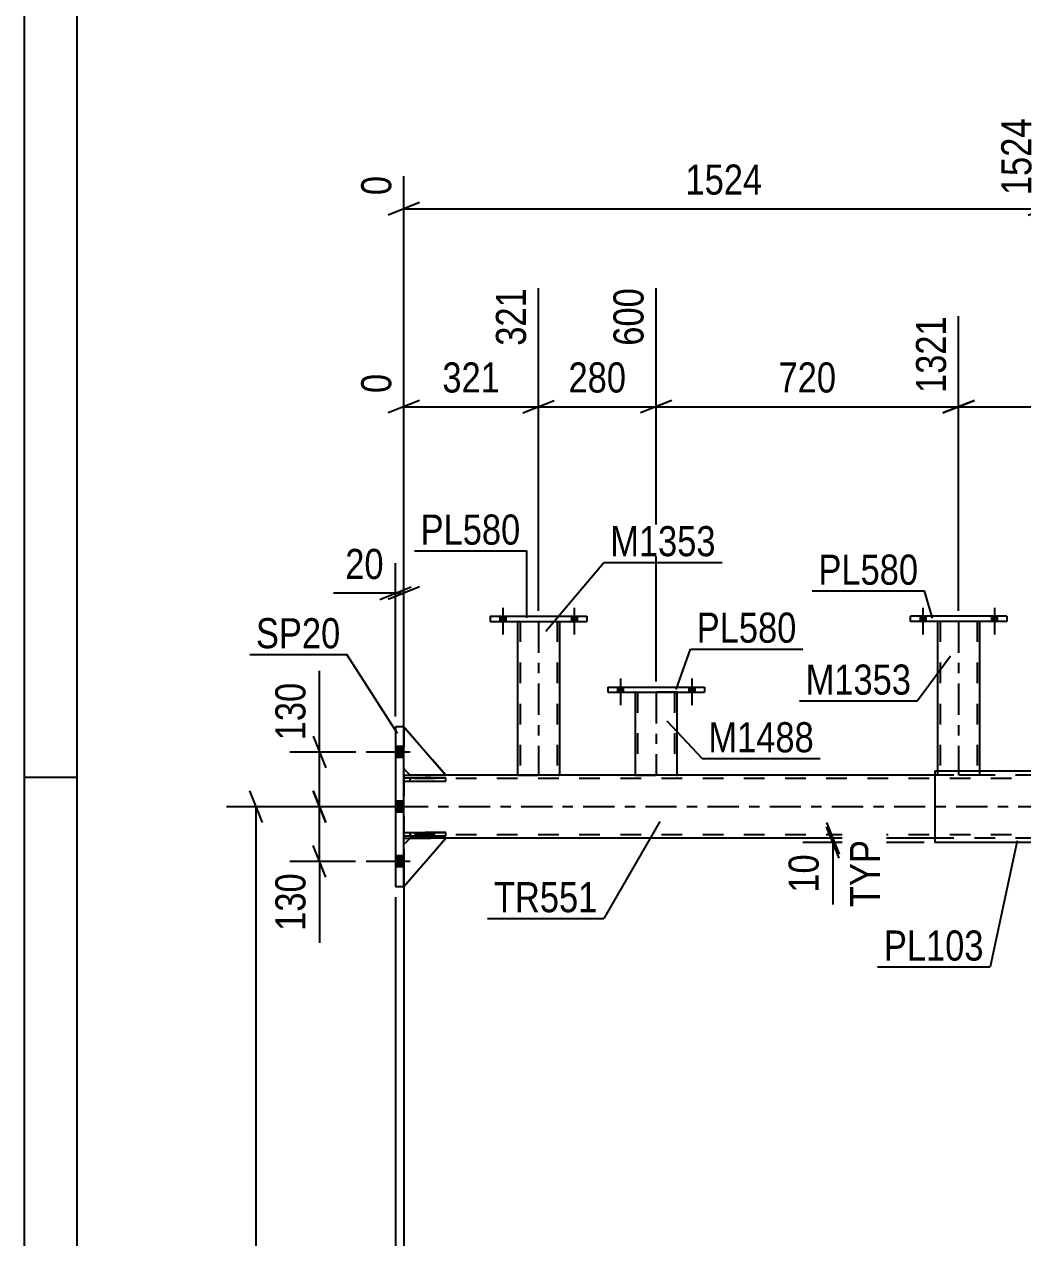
# Model space of a CAD drawing. Header units: millimetres. Extents: x -834 to 355, y -855 to -14.
# Drawn here: x -834 to -738.9, y -303.1 to -187.7 of the extents above; entities that cross this region are included whole.
import ezdxf

# ---------------------------------------------------------------- set-up
doc = ezdxf.new("R2010")
doc.units = ezdxf.units.MM
doc.linetypes.add('DXK_LINE_DOT2', pattern=[3.9198, 1.9599, -1.9599])
doc.linetypes.add('DXK_LINE_DOT3', pattern=[5.9187, 2.979, -0.9799, 0.9799, -0.9799])
doc.styles.add('Arial Narrow', font='ARIALN.TTF', dxfattribs={"height": 0.2})

# ---------------------------------------------------------------- blocks, each defined once
blk = doc.blocks.new('Unknown-570384938-1134')
at = {"color": 5, "linetype": 'Continuous'}
for p, q in [((-833.95, -14.33), (-833.95, -855.33)), ((-828.95, -19.33), (-828.95, -850.33)), ((-828.95, -259.33), (-833.95, -259.33))]:
    blk.add_line(p, q, dxfattribs=at)
blk = doc.blocks.new('Part-570384938-35326 - 35208')
at = {"color": 2, "linetype": 'Continuous'}
for p, q in [((-747.25, -258.72), (-747.25, -265.52)), ((-724.39, -258.72), (-747.25, -258.72)), ((-724.39, -258.72), (-724.39, -259.12)), ((-724.39, -265.52), (-747.25, -265.52)), ((-724.39, -265.12), (-724.39, -265.52))]:
    blk.add_line(p, q, dxfattribs=at)
at = {"color": 7, "linetype": 'DXK_LINE_DOT2'}
blk.add_line((-724.39, -259.12), (-724.39, -265.12), dxfattribs=at)
blk = doc.blocks.new('Part-570384938-35453 - 35208')
at = {"color": 2, "linetype": 'Continuous'}
for p, q in [((-746.98, -244.48), (-746.98, -258.72)), ((-742.98, -244.48), (-742.98, -258.72))]:
    blk.add_line(p, q, dxfattribs=at)
at = {"color": 7, "linetype": 'DXK_LINE_DOT2'}
for p, q in [((-742.98, -244.48), (-746.98, -244.48)), ((-746.98, -244.48), (-746.94, -244.48)), ((-746.74, -244.48), (-746.74, -259.12)), ((-743.22, -244.48), (-743.22, -259.12)), ((-746.98, -258.72), (-746.98, -259.12)), ((-742.98, -259.12), (-746.98, -259.12)), ((-742.98, -258.72), (-742.98, -259.12))]:
    blk.add_line(p, q, dxfattribs=at)
at = {"color": 7, "linetype": 'DXK_LINE_DOT3'}
blk.add_line((-744.98, -244.48), (-744.98, -259.12), dxfattribs=at)
blk = doc.blocks.new('Part-570384938-35309 - 35208')
at = {"color": 2, "linetype": 'Continuous'}
for p, q in [((-798.61, -254.52), (-798.61, -269.72)), ((-797.81, -254.52), (-798.61, -254.52)), ((-797.81, -269.72), (-797.81, -254.52)), ((-798.61, -269.72), (-797.81, -269.72))]:
    blk.add_line(p, q, dxfattribs=at)
blk = doc.blocks.new('Part-570384938-35454 - 35208')
at = {"color": 2, "linetype": 'Continuous'}
for p, q in [((-740.38, -244), (-749.58, -244)), ((-749.58, -244.48), (-749.58, -244)), ((-740.38, -244.48), (-749.58, -244.48)), ((-740.38, -244), (-740.38, -244.48))]:
    blk.add_line(p, q, dxfattribs=at)
blk = doc.blocks.new('Part-570384938-35457 - 35208')
at = {"color": 2, "linetype": 'Continuous'}
for p, q in [((-786.98, -244.48), (-786.98, -259.12)), ((-782.98, -244.48), (-782.98, -259.12))]:
    blk.add_line(p, q, dxfattribs=at)
at = {"color": 7, "linetype": 'DXK_LINE_DOT2'}
for p, q in [((-786.98, -244.48), (-782.98, -244.48)), ((-786.94, -244.48), (-786.98, -244.48)), ((-786.74, -244.48), (-786.74, -259.12)), ((-783.22, -244.48), (-783.22, -259.12)), ((-786.98, -259.12), (-786.98, -259.12)), ((-786.98, -259.12), (-782.98, -259.12)), ((-782.98, -259.12), (-782.98, -259.12)), ((-782.98, -259.12), (-782.98, -259.12))]:
    blk.add_line(p, q, dxfattribs=at)
at = {"color": 7, "linetype": 'DXK_LINE_DOT3'}
blk.add_line((-784.98, -244.48), (-784.98, -259.12), dxfattribs=at)
blk = doc.blocks.new('Part-570384938-35458 - 35208')
at = {"color": 2, "linetype": 'Continuous'}
for p, q in [((-789.58, -244), (-789.58, -244.48)), ((-789.58, -244), (-780.38, -244)), ((-789.58, -244.48), (-780.38, -244.48)), ((-780.38, -244), (-780.38, -244.48))]:
    blk.add_line(p, q, dxfattribs=at)
blk = doc.blocks.new('Part-570384938-35472 - 35208')
at = {"color": 2, "linetype": 'Continuous'}
for p, q in [((-775.79, -251.21), (-775.79, -259.12)), ((-771.79, -259.12), (-771.79, -251.21))]:
    blk.add_line(p, q, dxfattribs=at)
at = {"color": 7, "linetype": 'DXK_LINE_DOT2'}
for p, q in [((-771.79, -251.21), (-775.79, -251.21)), ((-775.75, -251.21), (-775.79, -251.21)), ((-775.55, -251.21), (-775.55, -259.12)), ((-772.03, -251.21), (-772.03, -259.12)), ((-775.79, -259.12), (-771.79, -259.12))]:
    blk.add_line(p, q, dxfattribs=at)
at = {"color": 7, "linetype": 'DXK_LINE_DOT3'}
blk.add_line((-773.79, -251.21), (-773.79, -259.12), dxfattribs=at)
blk = doc.blocks.new('Part-570384938-35473 - 35208')
at = {"color": 2, "linetype": 'Continuous'}
for p, q in [((-778.39, -250.73), (-778.39, -251.21)), ((-778.39, -250.73), (-769.19, -250.73)), ((-778.39, -251.21), (-769.19, -251.21)), ((-769.19, -250.73), (-769.19, -251.21))]:
    blk.add_line(p, q, dxfattribs=at)
blk = doc.blocks.new('Part-570384938-35505 - 35208')
at = {"color": 2, "linetype": 'Continuous'}
for p, q in [((-797.81, -259.12), (-797.21, -259.12)), ((-747.25, -259.12), (-793.81, -259.12)), ((-797.81, -265.12), (-797.21, -265.12)), ((-747.25, -265.12), (-793.81, -265.12))]:
    blk.add_line(p, q, dxfattribs=at)
at = {"color": 7, "linetype": 'DXK_LINE_DOT2'}
for p, q in [((-797.81, -259.12), (-797.81, -265.12)), ((-97.1, -259.44), (-797.81, -259.44)), ((-797.21, -259.12), (-793.81, -259.12)), ((-706.24, -259.12), (-747.25, -259.12)), ((-97.1, -264.8), (-797.81, -264.8)), ((-797.21, -265.12), (-793.81, -265.12)), ((-706.24, -265.12), (-747.25, -265.12))]:
    blk.add_line(p, q, dxfattribs=at)
at = {"color": 7, "linetype": 'DXK_LINE_DOT3'}
blk.add_line((-97.1, -262.12), (-797.81, -262.12), dxfattribs=at)
blk = doc.blocks.new('Part-570384938-35514 - 35208')
at = {"color": 7, "linetype": 'DXK_LINE_DOT2'}
for p, q in [((-793.81, -259.36), (-797.81, -259.36)), ((-797.81, -259.36), (-797.81, -259.68)), ((-797.81, -259.68), (-793.81, -259.68)), ((-797.21, -259.68), (-797.21, -259.36)), ((-793.81, -259.68), (-793.81, -259.36))]:
    blk.add_line(p, q, dxfattribs=at)
blk = doc.blocks.new('Part-570384938-35515 - 35208')
at = {"color": 7, "linetype": 'DXK_LINE_DOT2'}
for p, q in [((-793.81, -264.56), (-797.81, -264.56)), ((-797.81, -264.56), (-797.81, -264.88)), ((-797.81, -264.88), (-793.81, -264.88)), ((-797.21, -264.56), (-797.21, -264.88)), ((-793.81, -264.88), (-793.81, -264.56))]:
    blk.add_line(p, q, dxfattribs=at)
blk = doc.blocks.new('Part-570384938-35516 - 35208')
at = {"color": 2, "linetype": 'Continuous'}
for p, q in [((-797.81, -259.68), (-797.81, -259.36)), ((-797.81, -259.36), (-793.81, -259.36)), ((-797.81, -259.68), (-793.81, -259.68)), ((-793.81, -259.68), (-793.81, -259.36))]:
    blk.add_line(p, q, dxfattribs=at)
at = {"color": 7, "linetype": 'DXK_LINE_DOT2'}
blk.add_line((-797.21, -259.68), (-797.21, -259.36), dxfattribs=at)
blk = doc.blocks.new('Part-570384938-35517 - 35208')
at = {"color": 2, "linetype": 'Continuous'}
for p, q in [((-797.81, -264.88), (-797.81, -264.56)), ((-797.81, -264.56), (-793.81, -264.56)), ((-797.81, -264.88), (-793.81, -264.88)), ((-793.81, -264.88), (-793.81, -264.56))]:
    blk.add_line(p, q, dxfattribs=at)
at = {"color": 7, "linetype": 'DXK_LINE_DOT2'}
blk.add_line((-797.21, -264.88), (-797.21, -264.56), dxfattribs=at)
blk = doc.blocks.new('Part-570384938-35518 - 35208')
at = {"color": 7, "linetype": 'DXK_LINE_DOT2'}
for p, q in [((-793.81, -259.12), (-797.81, -254.52)), ((-797.81, -254.52), (-797.81, -258.52)), ((-797.81, -258.52), (-797.21, -259.12)), ((-797.21, -259.12), (-793.81, -259.12))]:
    blk.add_line(p, q, dxfattribs=at)
blk = doc.blocks.new('Part-570384938-35519 - 35208')
at = {"color": 2, "linetype": 'Continuous'}
for p, q in [((-797.81, -254.52), (-793.81, -259.12)), ((-797.81, -258.52), (-797.21, -259.12)), ((-793.81, -259.12), (-797.21, -259.12))]:
    blk.add_line(p, q, dxfattribs=at)
at = {"color": 7, "linetype": 'DXK_LINE_DOT2'}
blk.add_line((-797.81, -258.52), (-797.81, -254.52), dxfattribs=at)
blk = doc.blocks.new('Part-570384938-35520 - 35208')
at = {"color": 7, "linetype": 'DXK_LINE_DOT2'}
for p, q in [((-797.81, -265.72), (-797.21, -265.12)), ((-793.81, -265.12), (-797.81, -269.72)), ((-797.21, -265.12), (-793.81, -265.12)), ((-797.81, -269.72), (-797.81, -265.72))]:
    blk.add_line(p, q, dxfattribs=at)
blk = doc.blocks.new('Part-570384938-35521 - 35208')
at = {"color": 2, "linetype": 'Continuous'}
for p, q in [((-797.81, -265.72), (-797.21, -265.12)), ((-797.81, -269.72), (-793.81, -265.12)), ((-793.81, -265.12), (-797.21, -265.12))]:
    blk.add_line(p, q, dxfattribs=at)
at = {"color": 7, "linetype": 'DXK_LINE_DOT2'}
blk.add_line((-797.81, -269.72), (-797.81, -265.72), dxfattribs=at)
blk = doc.blocks.new('Bolt-570384938-35544 - 35208')
at = {"linetype": 'Continuous'}
for points in [[(-797.81, -257.44), (-797.81, -256.4), (-798.61, -256.4), (-798.61, -257.44)], [(-797.81, -257.44), (-797.81, -256.4), (-798.61, -256.4), (-798.61, -257.44)], [(-797.81, -257.44), (-797.81, -256.4), (-798.61, -256.4), (-798.61, -257.44)], [(-797.81, -262.64), (-797.81, -261.6), (-798.61, -261.6), (-798.61, -262.64)], [(-797.81, -262.64), (-797.81, -261.6), (-798.61, -261.6), (-798.61, -262.64)], [(-797.81, -267.84), (-797.81, -266.8), (-798.61, -266.8), (-798.61, -267.84)], [(-797.81, -267.84), (-797.81, -266.8), (-798.61, -266.8), (-798.61, -267.84)], [(-797.81, -267.84), (-797.81, -266.8), (-798.61, -266.8), (-798.61, -267.84)]]:
    blk.add_hatch(color=1, dxfattribs=at).paths.add_polyline_path(points)
at = {"color": 1, "linetype": 'Continuous'}
for p, q in [((-797.21, -256.92), (-801.41, -256.92)), ((-797.21, -256.92), (-801.41, -256.92)), ((-797.21, -256.92), (-801.41, -256.92)), ((-797.81, -256.4), (-798.61, -256.4)), ((-797.81, -256.4), (-798.61, -256.4)), ((-797.81, -256.4), (-798.61, -256.4)), ((-797.81, -257.44), (-798.61, -257.44)), ((-797.81, -257.44), (-798.61, -257.44)), ((-797.81, -257.44), (-798.61, -257.44)), ((-797.21, -262.12), (-801.41, -262.12)), ((-797.21, -262.12), (-801.41, -262.12)), ((-797.81, -261.6), (-798.61, -261.6)), ((-797.81, -261.6), (-798.61, -261.6)), ((-797.81, -262.64), (-798.61, -262.64)), ((-797.81, -262.64), (-798.61, -262.64)), ((-797.21, -267.32), (-801.41, -267.32)), ((-797.21, -267.32), (-801.41, -267.32)), ((-797.21, -267.32), (-801.41, -267.32)), ((-797.81, -266.8), (-798.61, -266.8)), ((-797.81, -266.8), (-798.61, -266.8)), ((-797.81, -266.8), (-798.61, -266.8)), ((-797.81, -267.84), (-798.61, -267.84)), ((-797.81, -267.84), (-798.61, -267.84)), ((-797.81, -267.84), (-798.61, -267.84))]:
    blk.add_line(p, q, dxfattribs=at)
blk = doc.blocks.new('Bolt-570384938-35579 - 35208')
at = {"linetype": 'Continuous'}
for points in [[(-748.1, -244), (-748.66, -244), (-748.66, -244.48), (-748.1, -244.48)], [(-748.1, -244), (-748.66, -244), (-748.66, -244.48), (-748.1, -244.48)], [(-741.3, -244), (-741.86, -244), (-741.86, -244.48), (-741.3, -244.48)], [(-741.3, -244), (-741.86, -244), (-741.86, -244.48), (-741.3, -244.48)]]:
    blk.add_hatch(color=1, dxfattribs=at).paths.add_polyline_path(points)
at = {"color": 1, "linetype": 'Continuous'}
for p, q in [((-748.38, -243.2), (-748.38, -245.72)), ((-748.38, -243.2), (-748.38, -245.72)), ((-741.58, -243.2), (-741.58, -245.72)), ((-741.58, -243.2), (-741.58, -245.72)), ((-748.66, -244), (-748.66, -244.48)), ((-748.66, -244), (-748.66, -244.48)), ((-748.1, -244), (-748.1, -244.48)), ((-748.1, -244), (-748.1, -244.48)), ((-741.86, -244), (-741.86, -244.48)), ((-741.86, -244), (-741.86, -244.48)), ((-741.3, -244), (-741.3, -244.48)), ((-741.3, -244), (-741.3, -244.48))]:
    blk.add_line(p, q, dxfattribs=at)
blk = doc.blocks.new('Bolt-570384938-35581 - 35208')
at = {"linetype": 'Continuous'}
for points in [[(-788.1, -244), (-788.66, -244), (-788.66, -244.48), (-788.1, -244.48)], [(-788.1, -244), (-788.66, -244), (-788.66, -244.48), (-788.1, -244.48)], [(-781.3, -244), (-781.86, -244), (-781.86, -244.48), (-781.3, -244.48)], [(-781.3, -244), (-781.86, -244), (-781.86, -244.48), (-781.3, -244.48)]]:
    blk.add_hatch(color=1, dxfattribs=at).paths.add_polyline_path(points)
at = {"color": 1, "linetype": 'Continuous'}
for p, q in [((-788.38, -243.2), (-788.38, -245.72)), ((-788.38, -243.2), (-788.38, -245.72)), ((-781.58, -243.2), (-781.58, -245.72)), ((-781.58, -243.2), (-781.58, -245.72)), ((-788.66, -244), (-788.66, -244.48)), ((-788.66, -244), (-788.66, -244.48)), ((-788.1, -244), (-788.1, -244.48)), ((-788.1, -244), (-788.1, -244.48)), ((-781.86, -244), (-781.86, -244.48)), ((-781.86, -244), (-781.86, -244.48)), ((-781.3, -244), (-781.3, -244.48)), ((-781.3, -244), (-781.3, -244.48))]:
    blk.add_line(p, q, dxfattribs=at)
blk = doc.blocks.new('Bolt-570384938-35587 - 35208')
at = {"linetype": 'Continuous'}
for points in [[(-776.91, -250.73), (-777.47, -250.73), (-777.47, -251.21), (-776.91, -251.21)], [(-776.91, -250.73), (-777.47, -250.73), (-777.47, -251.21), (-776.91, -251.21)], [(-770.11, -250.73), (-770.67, -250.73), (-770.67, -251.21), (-770.11, -251.21)], [(-770.11, -250.73), (-770.67, -250.73), (-770.67, -251.21), (-770.11, -251.21)]]:
    blk.add_hatch(color=1, dxfattribs=at).paths.add_polyline_path(points)
at = {"color": 1, "linetype": 'Continuous'}
for p, q in [((-777.19, -249.93), (-777.19, -252.45)), ((-777.19, -249.93), (-777.19, -252.45)), ((-770.39, -249.93), (-770.39, -252.45)), ((-770.39, -249.93), (-770.39, -252.45)), ((-777.47, -250.73), (-777.47, -251.21)), ((-777.47, -250.73), (-777.47, -251.21)), ((-776.91, -250.73), (-776.91, -251.21)), ((-776.91, -250.73), (-776.91, -251.21)), ((-770.67, -250.73), (-770.67, -251.21)), ((-770.67, -250.73), (-770.67, -251.21)), ((-770.11, -250.73), (-770.11, -251.21)), ((-770.11, -250.73), (-770.11, -251.21))]:
    blk.add_line(p, q, dxfattribs=at)
blk = doc.blocks.new('StraightDimension-570384938-42910 - 35208')
at = {"color": 7, "linetype": 'Continuous'}
for p, q in [((-773.79, -250.21), (-773.79, -212.76)), ((-744.98, -243.48), (-744.98, -215.44)), ((-772.29, -223.45), (-775.29, -224.65)), ((-746.48, -224.65), (-743.48, -223.45)), ((-773.79, -224.05), (-744.98, -224.05))]:
    blk.add_line(p, q, dxfattribs=at)
at = {"color": 0}
blk.add_wipeout([(-756.04, -223.3), (-756.04, -219.1), (-762.73, -219.1), (-762.73, -223.3)], dxfattribs=at)
at = {"color": 3, "style": 'Arial Narrow'}
blk.add_text('720', height=2.863, dxfattribs=at).set_placement((-762.13, -222.7))
at = {"color": 0, "linetype": 'Continuous'}
blk.add_wipeout([(-745.58, -214.84), (-749.78, -214.84), (-749.78, -223.35), (-745.58, -223.35)], dxfattribs=at)
at = {"color": 3, "linetype": 'Continuous', "style": 'Arial Narrow'}
blk.add_text('1321', height=2.863, rotation=90.0002, dxfattribs=at).set_placement((-746.18, -222.75))
blk = doc.blocks.new('StraightDimension-570384938-49467 - 35208')
at = {"color": 7, "linetype": 'Continuous'}
blk.add_line((-798.61, -270.72), (-798.61, -424.09), dxfattribs=at)
blk = doc.blocks.new('StraightDimension-570384938-42909 - 35208')
at = {"color": 7, "linetype": 'Continuous'}
for p, q in [((-744.98, -243.48), (-744.98, -215.44)), ((-722.71, -250.63), (-722.71, -215.44)), ((-743.48, -223.45), (-746.48, -224.65)), ((-724.21, -224.65), (-721.21, -223.45)), ((-744.98, -224.05), (-722.71, -224.05))]:
    blk.add_line(p, q, dxfattribs=at)
at = {"color": 0}
blk.add_wipeout([(-730.5, -223.3), (-730.5, -219.1), (-737.19, -219.1), (-737.19, -223.3)], dxfattribs=at)
at = {"color": 3, "style": 'Arial Narrow'}
blk.add_text('557', height=2.863, dxfattribs=at).set_placement((-736.59, -222.7))
at = {"color": 0, "linetype": 'Continuous'}
blk.add_wipeout([(-723.31, -214.84), (-727.51, -214.84), (-727.51, -223.35), (-723.31, -223.35)], dxfattribs=at)
at = {"color": 3, "linetype": 'Continuous', "style": 'Arial Narrow'}
blk.add_text('1877', height=2.863, rotation=90.0002, dxfattribs=at).set_placement((-723.91, -222.75))
blk = doc.blocks.new('StraightDimension-570384938-38928 - 35208')
at = {"color": 7, "linetype": 'Continuous'}
blk.add_line((-797.81, -266.12), (-797.81, -324.85), dxfattribs=at)
blk = doc.blocks.new('StraightDimension-570384938-49478 - 35208')
at = {"color": 7, "linetype": 'Continuous'}
for p, q in [((-798.61, -253.52), (-798.61, -238.95)), ((-797.81, -253.52), (-797.81, -238.95)), ((-800.11, -242.4), (-797.11, -241.2)), ((-796.31, -241.2), (-799.31, -242.4)), ((-798.61, -241.8), (-804.51, -241.8)), ((-798.61, -241.8), (-804.51, -241.8)), ((-798.61, -241.8), (-797.81, -241.8))]:
    blk.add_line(p, q, dxfattribs=at)
at = {"color": 0}
blk.add_wipeout([(-799.13, -241.05), (-799.13, -236.85), (-803.99, -236.85), (-803.99, -241.05)], dxfattribs=at)
at = {"color": 3, "style": 'Arial Narrow'}
blk.add_text('20', height=2.863, dxfattribs=at).set_placement((-803.39, -240.45))
blk = doc.blocks.new('StraightDimension-570384938-46276 - 35208')
at = {"color": 7, "linetype": 'Continuous'}
for p, q in [((-736.86, -264.12), (-736.86, -196.61)), ((-797.81, -258.12), (-797.81, -202.1)), ((-796.31, -204.62), (-799.31, -205.82)), ((-797.81, -205.22), (-736.86, -205.22)), ((-738.36, -205.82), (-735.36, -204.62))]:
    blk.add_line(p, q, dxfattribs=at)
at = {"color": 0}
blk.add_wipeout([(-763.08, -204.47), (-763.08, -200.27), (-771.59, -200.27), (-771.59, -204.47)], dxfattribs=at)
at = {"color": 3, "style": 'Arial Narrow'}
blk.add_text('1524', height=2.863, dxfattribs=at).set_placement((-770.99, -203.87))
at = {"color": 0, "linetype": 'Continuous'}
for points in [[(-737.46, -196.01), (-741.66, -196.01), (-741.66, -204.52), (-737.46, -204.52)], [(-798.41, -201.5), (-802.61, -201.5), (-802.61, -204.52), (-798.41, -204.52)]]:
    blk.add_wipeout(points, dxfattribs=at)
at = {"color": 3, "linetype": 'Continuous', "style": 'Arial Narrow'}
for s, height, p in [('1524', 2.863, (-738.06, -203.92)), ('0', 2.86, (-799.01, -203.92))]:
    blk.add_text(s, height=height, rotation=90.0002, dxfattribs=at).set_placement(p)
blk = doc.blocks.new('StraightDimension-570384938-42911 - 35208')
at = {"color": 7, "linetype": 'Continuous'}
for p, q in [((-784.98, -243.48), (-784.98, -212.76)), ((-773.79, -250.21), (-773.79, -212.76)), ((-786.48, -224.65), (-783.48, -223.45)), ((-772.29, -223.45), (-775.29, -224.65)), ((-784.98, -224.05), (-773.79, -224.05))]:
    blk.add_line(p, q, dxfattribs=at)
at = {"color": 0}
blk.add_wipeout([(-776.04, -223.3), (-776.04, -219.1), (-782.73, -219.1), (-782.73, -223.3)], dxfattribs=at)
at = {"color": 3, "style": 'Arial Narrow'}
blk.add_text('280', height=2.863, dxfattribs=at).set_placement((-782.13, -222.7))
at = {"color": 0, "linetype": 'Continuous'}
blk.add_wipeout([(-774.39, -212.16), (-778.59, -212.16), (-778.59, -218.85), (-774.39, -218.85)], dxfattribs=at)
at = {"color": 3, "linetype": 'Continuous', "style": 'Arial Narrow'}
blk.add_text('600', height=2.863, rotation=90.0002, dxfattribs=at).set_placement((-774.99, -218.25))
blk = doc.blocks.new('StraightDimension-570384938-42912 - 35208')
at = {"color": 7, "linetype": 'Continuous'}
for p, q in [((-784.98, -243.48), (-784.98, -212.76)), ((-797.81, -258.12), (-797.81, -220.92)), ((-796.31, -223.45), (-799.31, -224.65)), ((-786.48, -224.65), (-783.48, -223.45)), ((-797.81, -224.05), (-784.98, -224.05))]:
    blk.add_line(p, q, dxfattribs=at)
at = {"color": 0}
blk.add_wipeout([(-788.05, -223.3), (-788.05, -219.1), (-794.74, -219.1), (-794.74, -223.3)], dxfattribs=at)
at = {"color": 3, "style": 'Arial Narrow'}
blk.add_text('321', height=2.863, dxfattribs=at).set_placement((-794.14, -222.7))
at = {"color": 0, "linetype": 'Continuous'}
for points in [[(-785.58, -212.16), (-789.78, -212.16), (-789.78, -218.85), (-785.58, -218.85)], [(-798.41, -220.32), (-802.61, -220.32), (-802.61, -223.35), (-798.41, -223.35)]]:
    blk.add_wipeout(points, dxfattribs=at)
at = {"color": 3, "linetype": 'Continuous', "style": 'Arial Narrow'}
for s, height, p in [('321', 2.863, (-786.18, -218.25)), ('0', 2.86, (-799.01, -222.75))]:
    blk.add_text(s, height=height, rotation=90.0002, dxfattribs=at).set_placement(p)
blk = doc.blocks.new('StraightDimension-570384938-46591 - 35208')
at = {"color": 7, "linetype": 'Continuous'}
for p, q in [((-811.26, -263.62), (-812.46, -260.62)), ((-799.61, -262.12), (-814.71, -262.12)), ((-811.86, -387.12), (-811.86, -262.12))]:
    blk.add_line(p, q, dxfattribs=at)
blk = doc.blocks.new('StraightDimension-570384938-46862 - 35208')
at = {"color": 7, "linetype": 'Continuous'}
for p, q in [((-757.56, -263.62), (-756.36, -266.62)), ((-756.36, -267.02), (-757.56, -264.02)), ((-748.25, -265.12), (-759.81, -265.12)), ((-748.25, -265.52), (-759.81, -265.52)), ((-756.96, -265.52), (-756.96, -265.12)), ((-756.96, -265.52), (-756.96, -271.43)), ((-756.96, -265.52), (-756.96, -271.43))]:
    blk.add_line(p, q, dxfattribs=at)
at = {"color": 0, "linetype": 'Continuous'}
blk.add_wipeout([(-751.86, -264.68), (-756.06, -264.68), (-756.06, -272.27), (-751.86, -272.27)], dxfattribs=at)
at = {"color": 0}
blk.add_wipeout([(-757.71, -266.05), (-761.91, -266.05), (-761.91, -270.9), (-757.71, -270.9)], dxfattribs=at)
at = {"color": 3, "linetype": 'Continuous', "style": 'Arial Narrow'}
blk.add_text('TYP', height=2.863, rotation=90.0002, dxfattribs=at).set_placement((-752.46, -271.67))
at = {"color": 3, "style": 'Arial Narrow'}
blk.add_text('10', height=2.863, rotation=90.0002, dxfattribs=at).set_placement((-758.31, -270.3))
blk = doc.blocks.new('StraightDimension-570384938-46879 - 35208')
at = {"color": 7, "linetype": 'Continuous'}
for p, q in [((-805.83, -256.92), (-805.83, -249.19)), ((-805.83, -256.92), (-805.83, -249.19)), ((-806.43, -255.42), (-805.23, -258.42)), ((-802.39, -256.92), (-808.68, -256.92)), ((-805.83, -262.12), (-805.83, -256.92)), ((-805.23, -263.62), (-806.43, -260.62)), ((-799.61, -262.12), (-808.68, -262.12))]:
    blk.add_line(p, q, dxfattribs=at)
at = {"color": 0}
blk.add_wipeout([(-806.58, -249.71), (-810.78, -249.71), (-810.78, -256.4), (-806.58, -256.4)], dxfattribs=at)
at = {"color": 3, "style": 'Arial Narrow'}
blk.add_text('130', height=2.863, rotation=90.0002, dxfattribs=at).set_placement((-807.18, -255.8))
blk = doc.blocks.new('StraightDimension-570384938-46880 - 35208')
at = {"color": 7, "linetype": 'Continuous'}
for p, q in [((-806.43, -260.62), (-805.23, -263.62)), ((-799.61, -262.12), (-808.68, -262.12)), ((-805.83, -267.32), (-805.83, -262.12)), ((-805.23, -268.82), (-806.43, -265.82)), ((-802.41, -267.32), (-808.68, -267.32)), ((-805.83, -267.32), (-805.83, -275.06)), ((-805.83, -267.32), (-805.83, -275.06))]:
    blk.add_line(p, q, dxfattribs=at)
at = {"color": 0}
blk.add_wipeout([(-806.58, -267.85), (-810.78, -267.85), (-810.78, -274.53), (-806.58, -274.53)], dxfattribs=at)
at = {"color": 3, "style": 'Arial Narrow'}
blk.add_text('130', height=2.863, rotation=90.0002, dxfattribs=at).set_placement((-807.18, -273.93))
blk = doc.blocks.new('Mark-570384938-39232 - 35208')
at = {"color": 30, "linetype": 'Continuous'}
for p in [(-796.81, -237.78), (-786.11, -244.13)]:
    blk.add_line(p, (-786.11, -237.78), dxfattribs=at)
at = {"color": 0}
blk.add_wipeout([(-786.71, -237.18), (-786.71, -234.18), (-796.21, -234.18), (-796.21, -237.18)], dxfattribs=at)
blk.add_wipeout([(-786.71, -237.18), (-786.71, -234.18), (-796.21, -234.18), (-796.21, -237.18)], dxfattribs=at)
at = {"color": 3, "style": 'Arial Narrow'}
blk.add_text('PL580', height=2.863, dxfattribs=at).set_placement((-796.21, -237.18))
blk = doc.blocks.new('Mark-570384938-46611 - 35208')
at = {"color": 30, "linetype": 'Continuous'}
for p in [(-758.93, -241.59), (-747.46, -244.18)]:
    blk.add_line(p, (-748.22, -241.59), dxfattribs=at)
at = {"color": 0}
blk.add_wipeout([(-748.82, -240.99), (-748.82, -237.99), (-758.33, -237.99), (-758.33, -240.99)], dxfattribs=at)
blk.add_wipeout([(-748.82, -240.99), (-748.82, -237.99), (-758.33, -237.99), (-758.33, -240.99)], dxfattribs=at)
at = {"color": 3, "style": 'Arial Narrow'}
blk.add_text('PL580', height=2.863, dxfattribs=at).set_placement((-758.33, -240.99))
blk = doc.blocks.new('Mark-570384938-39229 - 35208')
at = {"color": 30, "linetype": 'Continuous'}
for p, q in [((-784.28, -245.4), (-778.76, -238.88)), ((-778.76, -238.88), (-767.51, -238.88))]:
    blk.add_line(p, q, dxfattribs=at)
at = {"color": 0}
blk.add_wipeout([(-768.11, -238.28), (-768.11, -235.28), (-778.16, -235.28), (-778.16, -238.28)], dxfattribs=at)
blk.add_wipeout([(-768.11, -238.28), (-768.11, -235.28), (-778.16, -235.28), (-778.16, -238.28)], dxfattribs=at)
at = {"color": 3, "style": 'Arial Narrow'}
blk.add_text('M1353', height=2.863, dxfattribs=at).set_placement((-778.16, -238.28))
blk = doc.blocks.new('Mark-570384938-46595 - 35208')
at = {"color": 30, "linetype": 'Continuous'}
for p, q in [((-772.78, -253.94), (-769.41, -257.54)), ((-769.41, -257.54), (-758.16, -257.54))]:
    blk.add_line(p, q, dxfattribs=at)
at = {"color": 0}
blk.add_wipeout([(-758.76, -256.94), (-758.76, -253.94), (-768.81, -253.94), (-768.81, -256.94)], dxfattribs=at)
blk.add_wipeout([(-758.76, -256.94), (-758.76, -253.94), (-768.81, -253.94), (-768.81, -256.94)], dxfattribs=at)
at = {"color": 3, "style": 'Arial Narrow'}
blk.add_text('M1488', height=2.863, dxfattribs=at).set_placement((-768.81, -256.94))
blk = doc.blocks.new('Mark-570384938-46598 - 35208')
at = {"color": 30, "linetype": 'Continuous'}
for p, q in [((-771.87, -250.97), (-770.52, -247.11)), ((-770.52, -247.11), (-759.82, -247.11))]:
    blk.add_line(p, q, dxfattribs=at)
at = {"color": 0}
blk.add_wipeout([(-760.42, -246.51), (-760.42, -243.51), (-769.92, -243.51), (-769.92, -246.51)], dxfattribs=at)
blk.add_wipeout([(-760.42, -246.51), (-760.42, -243.51), (-769.92, -243.51), (-769.92, -246.51)], dxfattribs=at)
at = {"color": 3, "style": 'Arial Narrow'}
blk.add_text('PL580', height=2.863, dxfattribs=at).set_placement((-769.92, -246.51))
blk = doc.blocks.new('Mark-570384938-46608 - 35208')
at = {"color": 30, "linetype": 'Continuous'}
for p in [(-745.77, -247.8), (-760.15, -252.05)]:
    blk.add_line(p, (-748.9, -252.05), dxfattribs=at)
at = {"color": 0}
blk.add_wipeout([(-749.5, -251.45), (-749.5, -248.45), (-759.55, -248.45), (-759.55, -251.45)], dxfattribs=at)
blk.add_wipeout([(-749.5, -251.45), (-749.5, -248.45), (-759.55, -248.45), (-759.55, -251.45)], dxfattribs=at)
at = {"color": 3, "style": 'Arial Narrow'}
blk.add_text('M1353', height=2.863, dxfattribs=at).set_placement((-759.55, -251.45))
blk = doc.blocks.new('Mark-570384938-47136 - 35208')
at = {"color": 30, "linetype": 'Continuous'}
for p in [(-739.4, -265.36), (-752.7, -277.36)]:
    blk.add_line(p, (-741.99, -277.36), dxfattribs=at)
at = {"color": 0}
blk.add_wipeout([(-742.59, -276.76), (-742.59, -273.76), (-752.1, -273.76), (-752.1, -276.76)], dxfattribs=at)
blk.add_wipeout([(-742.59, -276.76), (-742.59, -273.76), (-752.1, -273.76), (-752.1, -276.76)], dxfattribs=at)
at = {"color": 3, "style": 'Arial Narrow'}
blk.add_text('PL103', height=2.863, dxfattribs=at).set_placement((-752.1, -276.76))
blk = doc.blocks.new('Mark-570384938-47144 - 35208')
at = {"color": 30, "linetype": 'Continuous'}
for p in [(-812.49, -247.64), (-798.41, -255.16)]:
    blk.add_line(p, (-803.25, -247.64), dxfattribs=at)
at = {"color": 0}
blk.add_wipeout([(-803.85, -247.04), (-803.85, -244.04), (-811.89, -244.04), (-811.89, -247.04)], dxfattribs=at)
blk.add_wipeout([(-803.85, -247.04), (-803.85, -244.04), (-811.89, -244.04), (-811.89, -247.04)], dxfattribs=at)
at = {"color": 3, "style": 'Arial Narrow'}
blk.add_text('SP20', height=2.863, dxfattribs=at).set_placement((-811.89, -247.04))
blk = doc.blocks.new('Mark-570384938-47150 - 35208')
at = {"color": 30, "linetype": 'Continuous'}
for p in [(-773.42, -263.54), (-789.83, -272.76)]:
    blk.add_line(p, (-778.76, -272.76), dxfattribs=at)
at = {"color": 0}
blk.add_wipeout([(-779.36, -272.16), (-779.36, -269.16), (-789.23, -269.16), (-789.23, -272.16)], dxfattribs=at)
blk.add_wipeout([(-779.36, -272.16), (-779.36, -269.16), (-789.23, -269.16), (-789.23, -272.16)], dxfattribs=at)
at = {"color": 3, "style": 'Arial Narrow'}
blk.add_text('TR551', height=2.863, dxfattribs=at).set_placement((-789.23, -272.16))

msp = doc.modelspace()

# ---------------------------------------------------------------- block references
for name in ['Unknown-570384938-1134', 'Bolt-570384938-35581 - 35208', 'Bolt-570384938-35579 - 35208', 'Part-570384938-35458 - 35208', 'Part-570384938-35457 - 35208', 'Part-570384938-35454 - 35208', 'Part-570384938-35453 - 35208', 'Bolt-570384938-35587 - 35208', 'Part-570384938-35473 - 35208', 'Part-570384938-35472 - 35208', 'Part-570384938-35309 - 35208', 'Part-570384938-35518 - 35208', 'Part-570384938-35519 - 35208', 'Bolt-570384938-35544 - 35208', 'Part-570384938-35505 - 35208', 'Part-570384938-35514 - 35208', 'Part-570384938-35516 - 35208', 'Part-570384938-35326 - 35208', 'Part-570384938-35515 - 35208', 'Part-570384938-35517 - 35208', 'Part-570384938-35520 - 35208', 'Part-570384938-35521 - 35208']:
    msp.add_blockref(name, (0, 0))

# ---------------------------------------------------------------- next in the draw order: block references
for name in ['StraightDimension-570384938-42910 - 35208', 'StraightDimension-570384938-49478 - 35208', 'StraightDimension-570384938-49467 - 35208']:
    msp.add_blockref(name, (0, 0))

# ---------------------------------------------------------------- next in the draw order: block references
for name in ['StraightDimension-570384938-42909 - 35208', 'StraightDimension-570384938-38928 - 35208']:
    msp.add_blockref(name, (0, 0))

# ---------------------------------------------------------------- next in the draw order: block references
msp.add_blockref('StraightDimension-570384938-46276 - 35208', (0, 0))

# ---------------------------------------------------------------- next in the draw order: block references
for name in ['StraightDimension-570384938-42911 - 35208', 'Mark-570384938-46611 - 35208', 'Mark-570384938-46595 - 35208', 'StraightDimension-570384938-46591 - 35208']:
    msp.add_blockref(name, (0, 0))

# ---------------------------------------------------------------- next in the draw order: block references
for name in ['StraightDimension-570384938-42912 - 35208', 'Mark-570384938-47150 - 35208', 'StraightDimension-570384938-46862 - 35208']:
    msp.add_blockref(name, (0, 0))

# ---------------------------------------------------------------- next in the draw order: block references
for name in ['Mark-570384938-39232 - 35208', 'Mark-570384938-39229 - 35208', 'StraightDimension-570384938-46879 - 35208', 'Mark-570384938-47136 - 35208']:
    msp.add_blockref(name, (0, 0))

# ---------------------------------------------------------------- next in the draw order: block references
for name in ['Mark-570384938-46598 - 35208', 'Mark-570384938-47144 - 35208', 'StraightDimension-570384938-46880 - 35208']:
    msp.add_blockref(name, (0, 0))

# ---------------------------------------------------------------- next in the draw order: block references
msp.add_blockref('Mark-570384938-46608 - 35208', (0, 0))

doc.saveas('drawing.dxf')
